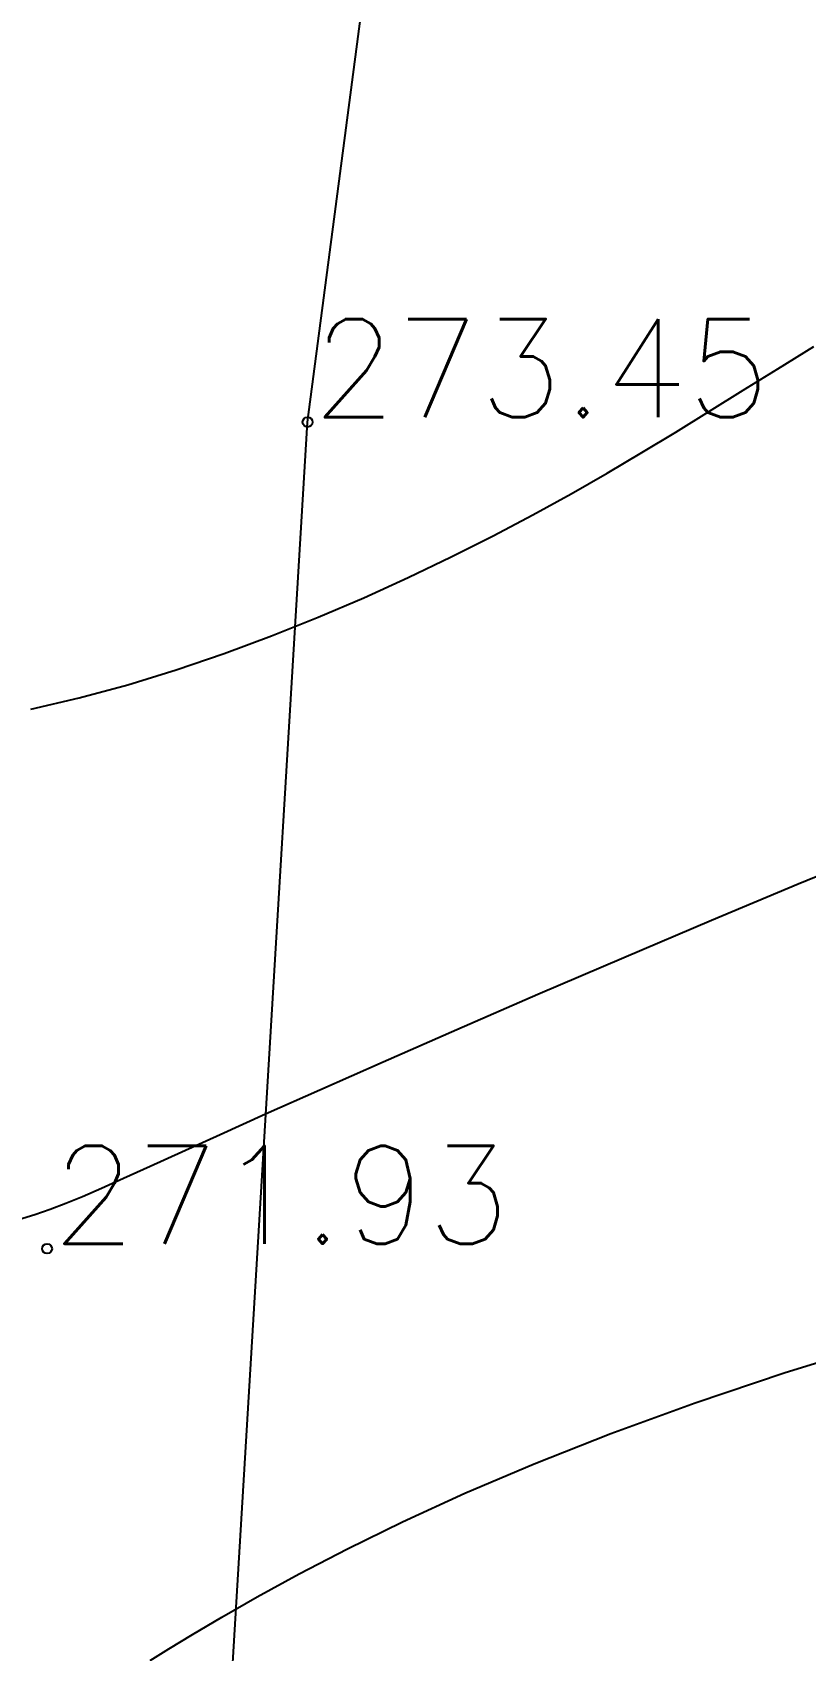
# Model space of a CAD drawing. Extents: x 524954 to 526204, y 9523489 to 9524010.
# Drawn here: x 525838.14 to 525846.02, y 9523656.2 to 9523672.69 of the extents above; entities that cross this region are included whole.
import ezdxf

# ---------------------------------------------------------------- set-up
doc = ezdxf.new("R2010")
doc.units = 0
doc.header["$PDMODE"] = 33
doc.header["$PDSIZE"] = 0.1
for name, color, linetype in [('Cloture', 7, 'Continuous'), ('CN_01_00', 3, 'Continuous'), ('CN_02_00', 4, 'Continuous'), ('TopoAlt', 3, 'Continuous'), ('TOPOJIS', 7, 'Continuous')]:
    doc.layers.add(name, color=color, linetype=linetype)
doc.styles.add('Simplex 1.0', font='Simplex.shx', dxfattribs={"width": 0.99, "height": 1})
doc.linetypes.add('LIMITE1', pattern='A,6.35,-2.54,[133,ltypeshp.shx,S=2.54,R=0,X=-2.54,Y=0],-2.54,25.4', length=36.83)

# ---------------------------------------------------------------- blocks, each defined once
blk = doc.blocks.new('TCPOINT M')
at = {"color": 0}
blk.add_point((0, 0), dxfattribs=at)
at = {"layer": 'TopoAlt', "style": 'Simplex 1.0', "width": 0.99}
blk.add_attdef('ALT', (0.15, 0.15), '', height=1, dxfattribs=at)

msp = doc.modelspace()

# ---------------------------------------------------------------- linework, layer by layer
at = {"layer": 'Cloture', "linetype": 'LIMITE1', "ltscale": 0.1, "flags": 128}
msp.add_lwpolyline([(525839.929, 9523651.898), (525840.943, 9523668.72), (525842.868, 9523683.386), (525845.185, 9523695.587), (525830.247, 9523698.414), (525825.039, 9523699.398)], dxfattribs=at)
at = {"layer": 'CN_01_00', "flags": 128}
for points, elevation in [([(525838.123, 9523665.795), (525838.616, 9523665.909), (525839.111, 9523666.043), (525839.604, 9523666.194), (525840.092, 9523666.361), (525840.575, 9523666.541), (525841.05, 9523666.731), (525841.515, 9523666.93), (525841.969, 9523667.135), (525842.408, 9523667.346), (525842.833, 9523667.56), (525843.24, 9523667.774), (525843.629, 9523667.988), (525843.997, 9523668.199), (525844.351, 9523668.409), (525844.696, 9523668.619), (525845.038, 9523668.831), (525845.382, 9523669.045), (525845.735, 9523669.264), (525846.103, 9523669.489)], 273), ([(525839.339, 9523656.101), (525839.53, 9523656.218), (525839.77, 9523656.363), (525840.069, 9523656.541), (525840.43, 9523656.748), (525840.856, 9523656.982), (525841.349, 9523657.238), (525841.911, 9523657.513), (525842.545, 9523657.803), (525843.252, 9523658.104), (525844.035, 9523658.413), (525844.893, 9523658.724), (525845.811, 9523659.033), (525846.771, 9523659.33)], 271)]:
    msp.add_lwpolyline(points, dxfattribs=dict(at, elevation=elevation))
at = {"layer": 'CN_02_00', "elevation": 272, "flags": 128}
msp.add_lwpolyline([(525837.997, 9523660.595), (525838.163, 9523660.646), (525838.321, 9523660.699), (525838.479, 9523660.759), (525838.65, 9523660.829), (525838.843, 9523660.913), (525839.069, 9523661.014), (525839.339, 9523661.137), (525839.662, 9523661.284), (525840.051, 9523661.461), (525840.516, 9523661.67), (525841.067, 9523661.916), (525841.714, 9523662.202), (525842.463, 9523662.53), (525843.29, 9523662.889), (525844.165, 9523663.264), (525845.059, 9523663.644), (525845.942, 9523664.013), (525846.785, 9523664.358)], dxfattribs=at)

# ---------------------------------------------------------------- block references
at = {"layer": 'TOPOJIS'}
ref = msp.add_blockref('TCPOINT M', (525840.943, 9523668.72, 273.45), dxfattribs=at)
ref.add_attrib('ALT', '273.45', (525840.993, 9523668.77, 273.45), dxfattribs={"layer": 'TopoAlt', "height": 1, "style": 'Simplex 1.0', "width": 0.99})
ref = msp.add_blockref('TCPOINT M', (525838.289, 9523660.296, 271.93), dxfattribs=at)
ref.add_attrib('ALT', '271.93', (525838.339, 9523660.346, 271.93), dxfattribs={"layer": 'TopoAlt', "height": 1, "style": 'Simplex 1.0', "width": 0.99})

doc.saveas('drawing.dxf')
